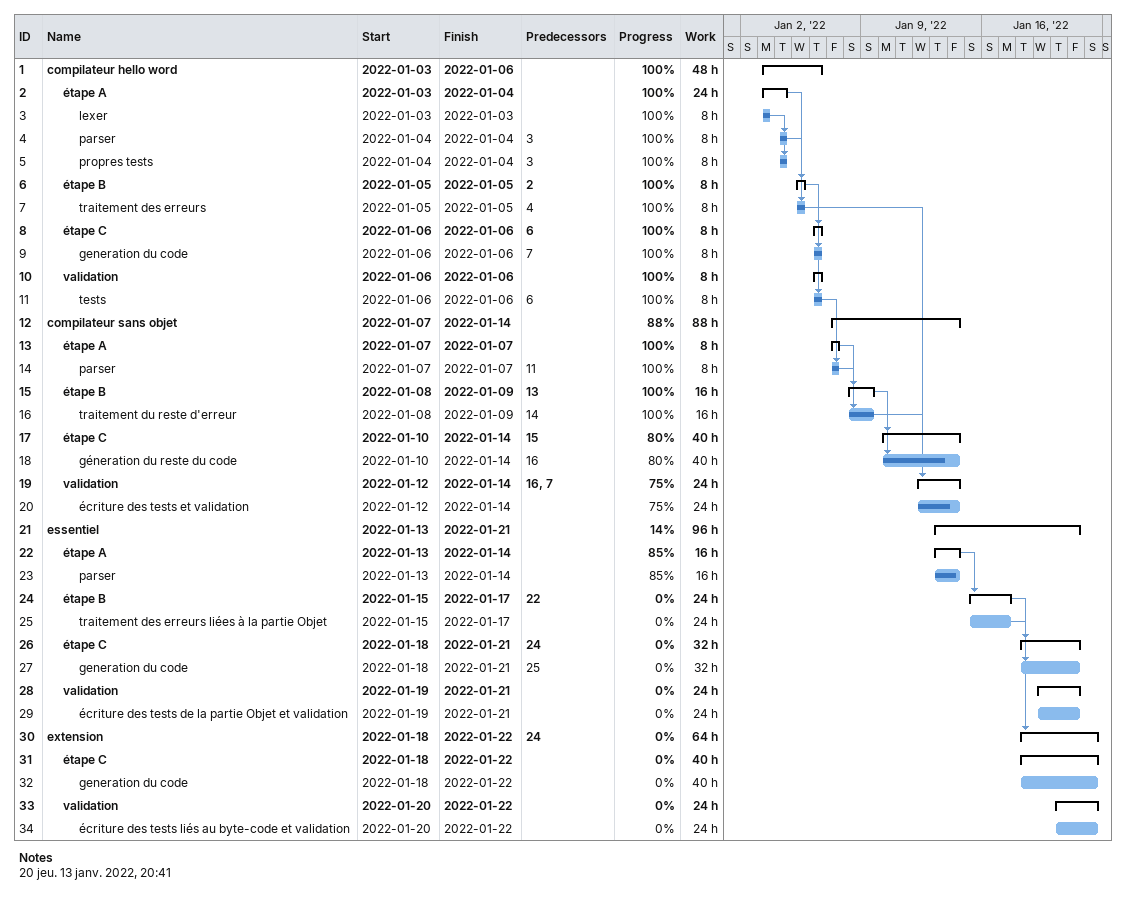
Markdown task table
| ID | Level | Task | Start | Finish | Predecessors | % complete | Work (h) |
|---|---|---|---|---|---|---|---|
| 1 | 1 | **compilateur hello word** | 2022-01-03 | 2022-01-06 |  | 100 | 48 |
| 2 | 2 | **étape A** | 2022-01-03 | 2022-01-04 |  | 100 | 24 |
| 3 | 3 | lexer | 2022-01-03 | 2022-01-03 |  | 100 | 8 |
| 4 | 3 | parser | 2022-01-04 | 2022-01-04 | 3 | 100 | 8 |
| 5 | 3 | propres tests | 2022-01-04 | 2022-01-04 | 3 | 100 | 8 |
| 6 | 2 | **étape B** | 2022-01-05 | 2022-01-05 | 2 | 100 | 8 |
| 7 | 3 | traitement des erreurs | 2022-01-05 | 2022-01-05 | 4 | 100 | 8 |
| 8 | 2 | **étape C** | 2022-01-06 | 2022-01-06 | 6 | 100 | 8 |
| 9 | 3 | generation du code | 2022-01-06 | 2022-01-06 | 7 | 100 | 8 |
| 10 | 2 | **validation** | 2022-01-06 | 2022-01-06 |  | 100 | 8 |
| 11 | 3 | tests | 2022-01-06 | 2022-01-06 | 6 | 100 | 8 |
| 12 | 1 | **compilateur sans objet** | 2022-01-07 | 2022-01-14 |  | 88 | 88 |
| 13 | 2 | **étape A** | 2022-01-07 | 2022-01-07 |  | 100 | 8 |
| 14 | 3 | parser | 2022-01-07 | 2022-01-07 | 11 | 100 | 8 |
| 15 | 2 | **étape B** | 2022-01-08 | 2022-01-09 | 13 | 100 | 16 |
| 16 | 3 | traitement du reste d'erreur | 2022-01-08 | 2022-01-09 | 14 | 100 | 16 |
| 17 | 2 | **étape C** | 2022-01-10 | 2022-01-14 | 15 | 80 | 40 |
| 18 | 3 | géneration du reste du code | 2022-01-10 | 2022-01-14 | 16 | 80 | 40 |
| 19 | 2 | **validation** | 2022-01-12 | 2022-01-14 | 16, 7 | 75 | 24 |
| 20 | 3 | écriture des tests et validation | 2022-01-12 | 2022-01-14 |  | 75 | 24 |
| 21 | 1 | **essentiel** | 2022-01-13 | 2022-01-21 |  | 14 | 96 |
| 22 | 2 | **étape A** | 2022-01-13 | 2022-01-14 |  | 85 | 16 |
| 23 | 3 | parser | 2022-01-13 | 2022-01-14 |  | 85 | 16 |
| 24 | 2 | **étape B** | 2022-01-15 | 2022-01-17 | 22 | 0 | 24 |
| 25 | 3 | traitement des erreurs liées à la partie Objet | 2022-01-15 | 2022-01-17 |  | 0 | 24 |
| 26 | 2 | **étape C** | 2022-01-18 | 2022-01-21 | 24 | 0 | 32 |
| 27 | 3 | generation du code | 2022-01-18 | 2022-01-21 | 25 | 0 | 32 |
| 28 | 2 | **validation** | 2022-01-19 | 2022-01-21 |  | 0 | 24 |
| 29 | 3 | écriture des tests de la partie Objet et validation | 2022-01-19 | 2022-01-21 |  | 0 | 24 |
| 30 | 1 | **extension** | 2022-01-18 | 2022-01-22 | 24 | 0 | 64 |
| 31 | 2 | **étape C** | 2022-01-18 | 2022-01-22 |  | 0 | 40 |
| 32 | 3 | generation du code | 2022-01-18 | 2022-01-22 |  | 0 | 40 |
| 33 | 2 | **validation** | 2022-01-20 | 2022-01-22 |  | 0 | 24 |
| 34 | 3 | écriture des tests liés au byte-code et validation | 2022-01-20 | 2022-01-22 |  | 0 | 24 |

Notes
- 20: jeu. 13 janv. 2022, 20:41
